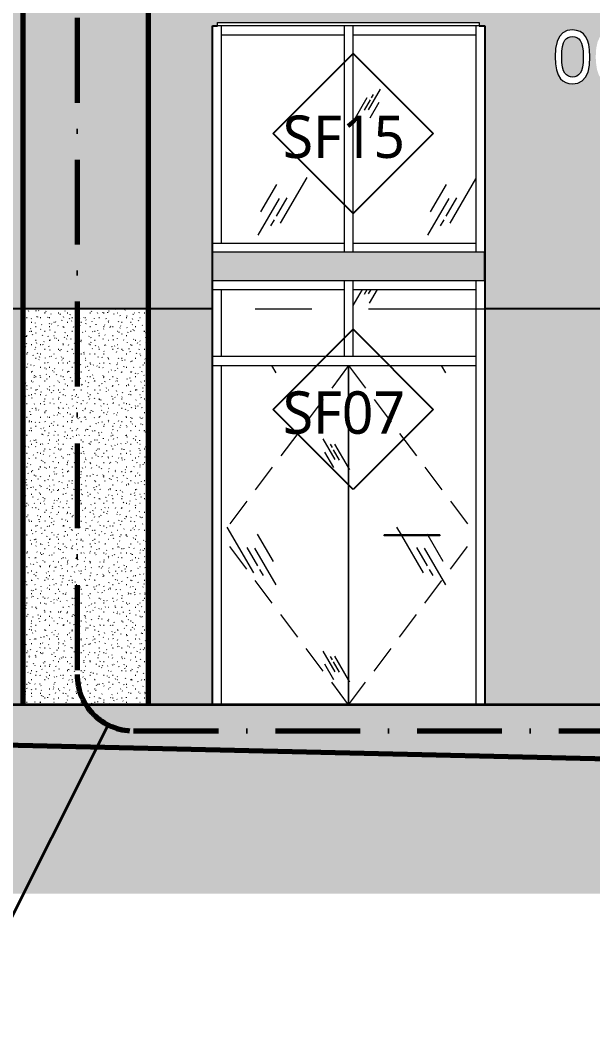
# Model space of a CAD drawing. Header units: inches. Extents: x 6 to 15224, y -733 to 6300.
# Drawn here: x 6586 to 6748, y 5017.4 to 5302.6 of the extents above; entities that cross this region are included whole.
import ezdxf

# ---------------------------------------------------------------- set-up
doc = ezdxf.new("R2010")
doc.units = ezdxf.units.IN
doc.header["$MEASUREMENT"] = 0
for name, pattern in [('Center 1_2_', [112, 64, -16, 16, -16]), ('Dash Dot 3_16_', [40, 24, -8, 0, -8]), ('Hidden 1_16_', [12, 8, -4])]:
    doc.linetypes.add(name, pattern=pattern)
for name, color, linetype, lineweight in [('A-ANNO-NOTE', 131, 'Continuous', 25), ('A-ANNO-SYMB', 150, 'Continuous', 13), ('A-DETL', 90, 'Continuous', 13), ('A-DETL-GENF', 92, 'Continuous', 13), ('A-DOOR', 31, 'Continuous', 18), ('A-DOOR-GLAZ', 31, 'Continuous', 13), ('A-FLOR-HRAL', 11, 'Continuous', 13), ('A-FLOR-LEVL', 51, 'Continuous', 13), ('A-GENM', 13, 'Continuous', 18), ('A-GLAZ-CURT', 52, 'Continuous', 13), ('A-GLAZ-CWMG', 51, 'Continuous', 13), ('A-ROOF', 132, 'Continuous', 18), ('A-WALL', 113, 'Continuous', 25), ('A-WALL-PATT', 111, 'Continuous', 25)]:
    doc.layers.add(name, color=color, linetype=linetype, lineweight=lineweight)
doc.styles.add('Open Sans_5', font='OpenSans-Regular.ttf', dxfattribs={"height": 12})
pattern_1 = [(0, (7465.8091, 0), (5.12, 1.28), [0.16896, -3.671, 0.16896, -3.671, -20.48]), (0, (7465.8091, 0), (5.12, 1.28), [-7.68, 0.16896, -7.511, 0.16896, -3.671, -8.96]), (0, (7465.8091, 0), (5.12, 1.28), [-19.2, 0.16896, -2.391, 0.16896, -6.231]), (120, (7467.7291, 0.64), (-3.66851252, 3.79405007), [0.16896, -3.671, 0.16896, -3.671, -20.48]), (120, (7467.7291, 0.64), (-3.66851252, 3.79405007), [-7.68, 0.16896, -7.511, 0.16896, -3.671, -8.96]), (120, (7467.7291, 0.64), (-3.66851252, 3.79405007), [-19.2, 0.16896, -2.391, 0.16896, -6.231]), (240, (7468.3691, 3.2), (-1.45148748, -5.07405007), [0.16896, -3.671, 0.16896, -3.671, -20.48]), (240, (7468.3691, 3.2), (-1.45148748, -5.07405007), [-7.68, 0.16896, -7.511, 0.16896, -3.671, -8.96]), (240, (7468.3691, 3.2), (-1.45148748, -5.07405007), [-19.2, 0.16896, -2.391, 0.16896, -6.231])]
pattern_2 = [(120.192, (753.314, 5148.806), (-144.0017, 239.99866), [9, -754.581]), (120.192, (754.048, 5142.193), (-144.0017, 239.99866), [12, -751.581]), (120.192, (748.863, 5147.623), (-144.0017, 239.99866), [6, -757.581]), (120.192, (750.451, 5144.844), (-144.0017, 239.99866), [2, -761.581]), (120.192, (747.757, 5145.598), (-144.0017, 239.99866), [15, -748.581]), (120.192, (722.339, 5115.404), (-144.0017, 239.99866), [5.062, -758.519]), (120.192, (722.78, 5117.668), (-144.0017, 239.99866), [6.75, -756.831]), (120.192, (723.989, 5117.525), (-144.0017, 239.99866), [3.375, -760.206]), (120.192, (721.958, 5121.029), (-144.0017, 239.99866), [1.125, -762.456]), (120.192, (727.172, 5114.297), (-144.0017, 239.99866), [8.438, -755.144])]

# ---------------------------------------------------------------- blocks, each defined once
blk = doc.blocks.new('CW-Double-Glass-ICC ADA-AM - Frameless-NR-20080740-NORTH ELEVATION')
at = {"layer": 'A-DOOR', "lineweight": 13}
h = blk.add_hatch(dxfattribs=at)
h.set_pattern_fill('FP_276', color=256, style=0, pattern_type=2)
h.set_pattern_definition(pattern_2)
h.paths.add_polyline_path([(786.04, 5109), (796.81, 5109), (796.81, 5205), (760.81, 5205), (760.81, 5109)])
h.paths.add_polyline_path([(770.91, 5156.88), (770.91, 5157.13), (786.59, 5157.13), (786.59, 5156.88), (772.07, 5156.88)])
at = {"layer": 'A-DOOR-GLAZ'}
h = blk.add_hatch(dxfattribs=at)
h.set_pattern_fill('FP_276', color=256, style=0, pattern_type=2)
h.set_pattern_definition(pattern_2)
h.paths.add_polyline_path([(724.81, 5109), (760.81, 5109), (760.81, 5205), (724.81, 5205), (724.81, 5125.62)])
at = {"layer": 'A-DOOR', "linetype": 'Hidden 1_16_', "lineweight": 13}
for p, q in [((760.82, 5205), (724.82, 5157)), ((760.81, 5205), (796.81, 5157)), ((760.82, 5109), (724.82, 5157)), ((760.81, 5109), (796.81, 5157))]:
    blk.add_line(p, q, dxfattribs=at)
at = {"layer": 'A-DOOR-GLAZ'}
for p, q in [((760.81, 5205), (760.81, 5109)), ((760.81, 5109), (760.81, 5205))]:
    blk.add_line(p, q, dxfattribs=at)
blk = doc.blocks.new('System Panel - Glazed-20080735-NORTH ELEVATION')
at = {"layer": 'A-GLAZ-CURT'}
h = blk.add_hatch(dxfattribs=at)
h.set_pattern_fill('FP_277', color=256, style=0, pattern_type=2)
h.set_pattern_definition([(59.808, (749.683, 5256.806), (144.0017, 239.99866), [9, -754.581]), (59.808, (748.949, 5250.193), (144.0017, 239.99866), [12, -751.581]), (59.808, (754.134, 5255.623), (144.0017, 239.99866), [6, -757.581]), (59.808, (752.545, 5252.844), (144.0017, 239.99866), [2, -761.581]), (59.808, (755.24, 5253.598), (144.0017, 239.99866), [15, -748.581]), (59.808, (780.658, 5223.404), (144.0017, 239.99866), [5.063, -758.519]), (59.808, (780.217, 5225.668), (144.0017, 239.99866), [6.75, -756.831]), (59.808, (779.007, 5225.525), (144.0017, 239.99866), [3.375, -760.206]), (59.808, (781.039, 5229.029), (144.0017, 239.99866), [1.125, -762.456]), (59.808, (775.825, 5222.297), (144.0017, 239.99866), [8.437, -755.144])])
h.paths.add_polyline_path([(759.56, 5207.5), (759.56, 5226.5), (724.81, 5226.5), (724.81, 5207.5), (748.79, 5207.5)])
blk = doc.blocks.new('Rectangular Mullion - 2 1_2_ x 5_-12240776-NORTH ELEVATION')
at = {"layer": 'A-GLAZ-CWMG'}
for p, q in [((762.06, 5298.5), (762.06, 5301)), ((796.81, 5301), (796.81, 5298.5)), ((762.06, 5298.5), (796.81, 5298.5))]:
    blk.add_line(p, q, dxfattribs=at)
blk = doc.blocks.new('Rectangular Mullion - 2 1_2_ x 5_-20080741-NORTH ELEVATION')
at = {"layer": 'A-GLAZ-CWMG'}
blk.add_line((796.81, 5206.25), (796.81, 5109), dxfattribs=at)
blk = doc.blocks.new('Rectangular Mullion - 2 1_2_ x 5_-17048134-NORTH ELEVATION')
at = {"layer": 'A-GLAZ-CWMG'}
for q in [(724.81, 5301), (722.31, 5239.5)]:
    blk.add_line((724.81, 5239.5), q, dxfattribs=at)
blk = doc.blocks.new('Rectangular Mullion - 2 1_2_ x 5_-12240778-NORTH ELEVATION')
at = {"layer": 'A-GLAZ-CWMG'}
for p, q in [((760.81, 5207.5), (722.31, 5207.5)), ((722.31, 5205), (760.81, 5205))]:
    blk.add_line(p, q, dxfattribs=at)
blk = doc.blocks.new('Rectangular Mullion - 2 1_2_ x 5_-12240780-NORTH ELEVATION')
at = {"layer": 'A-GLAZ-CWMG'}
for p, q in [((796.81, 5207.5), (760.81, 5207.5)), ((796.81, 5207.5), (796.81, 5205)), ((760.81, 5205), (796.81, 5205))]:
    blk.add_line(p, q, dxfattribs=at)
blk = doc.blocks.new('Railing - Filled-1606644-NORTH ELEVATION')
at = {"layer": 'A-FLOR-HRAL', "lineweight": 18}
for points in [[(770.91, 5156.87), (778.75, 5156.87), (778.75, 5157.12), (770.91, 5157.12)], [(778.75, 5156.87), (786.59, 5156.87), (786.59, 5157.12), (778.75, 5157.12)]]:
    blk.add_hatch(color=256, dxfattribs=at).paths.add_polyline_path(points)
for p, q in [((770.91, 5156.87), (770.91, 5157.12)), ((778.75, 5157.12), (770.91, 5157.12)), ((778.75, 5156.87), (770.91, 5156.87)), ((778.75, 5157.12), (778.75, 5156.87)), ((786.59, 5157.12), (778.75, 5157.12)), ((786.59, 5156.87), (778.75, 5156.87)), ((786.59, 5157.12), (786.59, 5156.87))]:
    blk.add_line(p, q, dxfattribs=at)
blk = doc.blocks.new('Railing - Railing-16852819-NORTH ELEVATION')
blk.add_blockref('Railing - Filled-1606644-NORTH ELEVATION', (0, 0))
blk = doc.blocks.new('Rectangular Mullion - 2 1_2_ x 5_-V140-NORTH ELEVATION')
at = {"layer": 'A-GLAZ-CWMG'}
for p, q in [((796.81, 5238.25), (796.81, 5237)), ((796.81, 5229), (796.81, 5227.75))]:
    blk.add_line(p, q, dxfattribs=at)
blk = doc.blocks.new('Rectangular Mullion - 2 1_2_ x 5_-20080736-NORTH ELEVATION')
at = {"layer": 'A-GLAZ-CWMG'}
for p, q in [((722.31, 5226.5), (724.81, 5226.5)), ((724.81, 5207.5), (724.81, 5226.5)), ((724.81, 5207.5), (722.31, 5207.5))]:
    blk.add_line(p, q, dxfattribs=at)
blk = doc.blocks.new('Rectangular Mullion - 2 1_2_ x 5_-12391192-NORTH ELEVATION')
at = {"layer": 'A-GLAZ-CWMG'}
for p, q in [((1684.91, 5238.25), (1684.91, 5237)), ((1687.41, 5237), (1687.41, 5238.25)), ((1684.91, 5229), (1684.91, 5227.75)), ((1687.41, 5227.75), (1687.41, 5229))]:
    blk.add_line(p, q, dxfattribs=at)
blk = doc.blocks.new('Rectangular Mullion - 2 1_2_ x 5_-17048055-NORTH ELEVATION')
at = {"layer": 'A-GLAZ-CWMG'}
for p in [(759.56, 5229), (722.31, 5226.5)]:
    blk.add_line(p, (759.56, 5226.5), dxfattribs=at)
blk = doc.blocks.new('Rectangular Mullion - 2 1_2_ x 5_-17048056-NORTH ELEVATION')
at = {"layer": 'A-GLAZ-CWMG'}
for p, q in [((762.06, 5226.5), (762.06, 5229)), ((796.81, 5229), (796.81, 5226.5)), ((762.06, 5226.5), (796.81, 5226.5))]:
    blk.add_line(p, q, dxfattribs=at)
blk = doc.blocks.new('System Panel - Glazed-17048137-NORTH ELEVATION')
at = {"layer": 'A-GLAZ-CURT'}
h = blk.add_hatch(dxfattribs=at)
h.set_pattern_fill('FP_299', color=256, style=0, pattern_type=2)
h.set_pattern_definition([(59.808, (749.683, 5308.806), (144.0017, 239.99866), [9, -754.581]), (59.808, (748.949, 5302.193), (144.0017, 239.99866), [12, -751.581]), (59.808, (754.134, 5307.623), (144.0017, 239.99866), [6, -757.581]), (59.808, (752.545, 5304.844), (144.0017, 239.99866), [2, -761.581]), (59.808, (755.24, 5305.598), (144.0017, 239.99866), [15, -748.581]), (59.808, (780.658, 5275.404), (144.0017, 239.99866), [5.062, -758.519]), (59.808, (780.217, 5277.668), (144.0017, 239.99866), [6.75, -756.831]), (59.808, (779.007, 5277.525), (144.0017, 239.99866), [3.375, -760.206]), (59.808, (781.039, 5281.029), (144.0017, 239.99866), [1.125, -762.456]), (59.808, (775.825, 5274.297), (144.0017, 239.99866), [8.438, -755.144])])
h.paths.add_polyline_path([(748.79, 5239.5), (759.56, 5239.5), (759.56, 5298.5), (724.81, 5298.5), (724.81, 5239.5), (730.17, 5239.5)])
blk = doc.blocks.new('Rectangular Mullion - 2 1_2_ x 5_-V136-NORTH ELEVATION')
at = {"layer": 'A-GLAZ-CWMG'}
blk.add_line((1346.56, 5301), (1346.56, 5238.25), dxfattribs=at)
blk = doc.blocks.new('Rectangular Mullion - 2 1_2_ x 5_-V141-NORTH ELEVATION')
at = {"layer": 'A-GLAZ-CWMG'}
for p, q in [((759.56, 5301), (759.56, 5238.25)), ((762.06, 5238.25), (762.06, 5301))]:
    blk.add_line(p, q, dxfattribs=at)
blk = doc.blocks.new('Rectangular Mullion - 2 1_2_ x 5_-V142-NORTH ELEVATION')
at = {"layer": 'A-GLAZ-CWMG'}
for q in [(722.31, 5239.5), (759.56, 5237)]:
    blk.add_line((759.56, 5239.5), q, dxfattribs=at)
blk = doc.blocks.new('Rectangular Mullion - 2 1_2_ x 5_-V143-NORTH ELEVATION')
at = {"layer": 'A-GLAZ-CWMG'}
for p, q in [((762.06, 5237), (762.06, 5239.5)), ((796.81, 5239.5), (762.06, 5239.5)), ((796.81, 5239.5), (796.81, 5237))]:
    blk.add_line(p, q, dxfattribs=at)
blk = doc.blocks.new('Rectangular Mullion - 2 1_2_ x 5_-12386204-NORTH ELEVATION')
at = {"layer": 'A-GLAZ-CWMG'}
blk.add_line((950.56, 5227.75), (950.56, 5206.25), dxfattribs=at)
blk = doc.blocks.new('Rectangular Mullion - 2 1_2_ x 5_-20080742-NORTH ELEVATION')
at = {"layer": 'A-GLAZ-CWMG'}
for p in [(722.31, 5205), (724.81, 5109)]:
    blk.add_line(p, (724.81, 5205), dxfattribs=at)
blk = doc.blocks.new('Rectangular Mullion - 2 1_2_ x 5_-20080734-NORTH ELEVATION')
at = {"layer": 'A-GLAZ-CWMG'}
for p, q in [((759.56, 5227.75), (759.56, 5207.5)), ((762.06, 5207.5), (762.06, 5227.75)), ((762.06, 5207.5), (759.56, 5207.5))]:
    blk.add_line(p, q, dxfattribs=at)
blk = doc.blocks.new('SYM Window Tag-Dumb-AM - Window Tag - Dumb-23030-NORTH ELEVATION')
at = {"layer": 'A-ANNO-NOTE'}
for p, q in [((1705.98, 5159.66), (1728.61, 5182.29)), ((1728.61, 5182.29), (1751.23, 5159.66)), ((1728.61, 5137.03), (1705.98, 5159.66)), ((1751.23, 5159.66), (1728.61, 5137.03))]:
    blk.add_line(p, q, dxfattribs=at)

msp = doc.modelspace()

# ---------------------------------------------------------------- hatches: boundary and pattern name
at = {"layer": 'A-DETL-GENF'}
for color, points in [(7, [(6690.16074423, 5229), (6717.3363696, 5229), (6717.3363696, 5237), (6640.40931714, 5237), (6640.40931714, 5229), (6685.50453589, 5229)]), (29, [(6257.13336923, 5055.64040001), (8156.86636923, 5055.64040001), (8156.86636923, 5064), (8113.6488696, 5064), (8113.6488696, 5070), (7783.6488696, 5070), (6087.3363696, 5109), (5772.88770256, 5109), (5772.88770256, 5055.64040001), (6219.88370256, 5055.64040001)])]:
    msp.add_hatch(color=color, dxfattribs=at).paths.add_polyline_path(points)
h = msp.add_hatch(dxfattribs=at)
h.set_pattern_fill('FP_308', color=8, style=0, pattern_type=2)
h.set_pattern_definition([(50, (7465.809, 0), (18.362056, -1.60683), [1.92, -21.12]), (355, (7465.81, 0), (-3.55226, 19.255874), [1.536, -16.896]), (100.451, (7467.339, -0.134), (14.81021, 17.649286), [1.632, -17.949]), (46.184, (7465.81, 5.12), (27.32125, -4.23761), [2.88, -31.68]), (96.636, (7468.086, 4.767), (23.92754, 24.93717), [2.448, -26.924]), (351.184, (7465.81, 5.12), (23.92765, 24.93743), [2.304, -25.344]), (21, (7468.369, 3.84), (15.28081, -10.307465), [1.92, -21.12]), (326, (7468.37, 3.84), (6.22856, 18.563735), [1.536, -16.896]), (71.451, (7469.643, 2.981), (21.509846, 8.25628), [1.632, -17.949]), (37.5, (7465.809, 0), (0.311095, 8.5225365), [0.16896, -16.522, 0.16896, -16.983, -16.96]), (37.5, (7465.809, 0), (0.311095, 8.5225365), [-33.843, 0.16896, -16.791]), (7.5, (7465.809, 0), (6.734636, 10.097431), [0.16896, -9.61, 0.16896, -16.138, -6.464]), (7.5, (7465.809, 0), (6.734636, 10.097431), [-26.086, 0.16896, -6.295]), (327.5, (7460.1, 0), (13.666107, -0.577186), [0.16896, -6.231, 0.16896, -19.799, -26.496]), (327.5, (7460.1, 0), (13.666107, -0.577186), [-26.368, 0.16896, -26.327]), (317.5, (7457.54, 0), (14.929853, 2.562859), [0.16896, -8.151, 0.16896, -13.092, -18.816]), (317.5, (7457.54, 0), (14.929853, 2.562859), [-21.581, 0.16896, -18.647])])
h.paths.add_polyline_path([(7891.4613696, 5070), (7915.4613696, 5070), (7915.4613696, 5077), (7903.4613696, 5077), (7903.4613696, 5085), (7891.4613696, 5085), (7891.4613696, 5093), (7879.4613696, 5093), (7879.4613696, 5101), (7867.4613696, 5101), (7867.4613696, 5109), (6089.50986923, 5108.95002897), (7785.1488696, 5070), (7879.4613696, 5070)])
at = {"layer": 'A-WALL-PATT', "lineweight": 13}
h = msp.add_hatch(dxfattribs=at)
h.set_pattern_fill('FP_145', color=256, style=0, pattern_type=2)
h.set_pattern_definition([(180, (7739.086, 5221), (-2e-15, -18), [36, 0]), (180, (7739.086, 5239), (-2e-15, -18), [36, 0]), (180, (7739.086, 5236), (-2e-15, -18), [36, 0]), (180, (7739.086, 5233), (-2e-15, -18), [36, 0]), (180, (7739.086, 5230), (-2e-15, -18), [36, 0]), (180, (7739.086, 5227), (-2e-15, -18), [36, 0]), (180, (7739.086, 5224), (-2e-15, -18), [36, 0]), (90, (7703.086, 5221), (-36, 2e-15), [18, 0]), (90, (7715.086, 5221), (-36, 2e-15), [18, 0]), (90, (7727.086, 5221), (-36, 2e-15), [18, 0]), (90, (7739.086, 5221), (-36, 2e-15), [18, 0]), (180, (7739.086, 5238), (-2e-15, -18), [36, 0]), (180, (7739.086, 5235), (-2e-15, -18), [36, 0]), (180, (7739.086, 5232), (-2e-15, -18), [36, 0]), (180, (7739.086, 5229), (-2e-15, -18), [36, 0]), (180, (7739.086, 5226), (-2e-15, -18), [36, 0]), (180, (7739.086, 5223), (-2e-15, -18), [36, 0])])
h.paths.add_polyline_path([(6622.1488696, 5221), (6640.3988696, 5221), (6640.3988696, 5301), (6641.8363696, 5301), (6641.8363696, 5302), (6715.8363696, 5302), (6715.8363696, 5301), (6717.3988696, 5301), (6717.3988696, 5221), (6823.1488696, 5221), (6823.1488696, 5229), (6754.2113696, 5229), (6754.2113696, 5237), (6823.1488696, 5237), (6823.1488696, 5301), (6871.1488696, 5301), (6871.1488696, 5237), (6892.1488696, 5237), (6892.1488696, 5301), (6940.1488696, 5301), (6940.1488696, 5237), (6961.1488696, 5237), (6961.1488696, 5301), (7009.1488696, 5301), (7009.1488696, 5237), (7030.1488696, 5237), (7030.1488696, 5301), (7078.1488696, 5301), (7078.1488696, 5237), (7099.1488696, 5237), (7099.1488696, 5301), (7147.1488696, 5301), (7147.1488696, 5237), (7219.1488696, 5237), (7219.1488696, 5301), (7267.1488696, 5301), (7267.1488696, 5237), (7288.1488696, 5237), (7288.1488696, 5301), (7336.1488696, 5301), (7336.1488696, 5237), (7357.1488696, 5237), (7357.1488696, 5301), (7405.1488696, 5301), (7405.1488696, 5237), (7466.1488696, 5237), (7466.1488696, 5346), (7466.0863696, 5346), (7466.0863696, 5351.75), (7480.3988696, 5352.20472597), (7697.5238696, 5352.20472597), (7697.5238696, 5373), (6622.1488696, 5373), (6622.1488696, 5221.83023334)])
h.paths.add_polyline_path([(7281.49920256, 5221), (7288.1488696, 5221), (7288.1488696, 5229), (7267.1488696, 5229), (7267.1488696, 5221)])
h.paths.add_polyline_path([(7336.1488696, 5221), (7357.1488696, 5221), (7357.1488696, 5229), (7336.1488696, 5229)])
h.paths.add_polyline_path([(7030.1488696, 5221), (7030.1488696, 5229), (7009.1488696, 5229), (7009.1488696, 5221), (7020.75153589, 5221)])
h.paths.add_polyline_path([(6871.1488696, 5221), (6892.1488696, 5221), (6892.1488696, 5229), (6871.1488696, 5229)])
h.paths.add_polyline_path([(7095.25086923, 5221), (7099.1488696, 5221), (7099.1488696, 5229), (7078.1488696, 5229), (7078.1488696, 5221)])
h.paths.add_polyline_path([(7169.75020256, 5221), (7219.1488696, 5221), (7219.1488696, 5229), (7147.1488696, 5229), (7147.1488696, 5221), (7167.42209839, 5221)])
h.paths.add_polyline_path([(7405.1488696, 5221), (7466.1488696, 5221), (7466.1488696, 5229), (7405.1488696, 5229)])
h.paths.add_polyline_path([(6940.1488696, 5221), (6961.1488696, 5221), (6961.1488696, 5229), (6940.1488696, 5229)])
h.paths.add_polyline_path([(6776.67866621, 5284.64722296), (6775.49304943, 5284.7813733), (6774.51235406, 5285.12675217), (6773.85367807, 5285.52383453), (6773.25355106, 5286.07435427), (6772.60036404, 5287.20302302), (6772.13380188, 5288.60934201), (6771.83785557, 5290.62985348), (6771.76076215, 5292.25858996), (6771.89823373, 5294.65406646), (6772.31127846, 5296.56742873), (6772.99556963, 5298.02429194), (6773.94699051, 5299.05393059), (6775.1724023, 5299.66595037), (6776.67866621, 5299.86995696), (6777.89538714, 5299.72739927), (6778.86693422, 5299.3869279), (6779.73144646, 5298.79732141), (6780.37822969, 5297.99456004), (6780.90775499, 5296.85834396), (6781.25646434, 5295.77701754), (6781.52874646, 5293.84421518), (6781.59678027, 5292.25493065), (6781.46047094, 5289.86951725), (6781.05154292, 5287.96072912), (6780.37136848, 5286.50249366), (6779.42131985, 5285.46873829), (6778.19316357, 5284.85260179), (6777.29708978, 5284.7310865)])
h.paths.add_polyline_path([(6742.25186778, 5284.64722296), (6741.06625099, 5284.7813733), (6740.08555563, 5285.12675217), (6739.42687964, 5285.52383453), (6738.82675263, 5286.07435427), (6738.1735656, 5287.20302302), (6737.70700344, 5288.60934201), (6737.41105714, 5290.62985348), (6737.33396371, 5292.25858996), (6737.47143529, 5294.65406646), (6737.88448003, 5296.56742873), (6738.5687712, 5298.02429194), (6739.52019207, 5299.05393059), (6740.74560386, 5299.66595037), (6742.25186778, 5299.86995696), (6743.4685887, 5299.72739927), (6744.44013579, 5299.3869279), (6745.30464803, 5298.79732141), (6745.95143126, 5297.99456004), (6746.48095656, 5296.85834396), (6746.82966591, 5295.77701754), (6747.10194802, 5293.84421518), (6747.1442658, 5291.80490001), (6747.0336725, 5289.86951725), (6746.62474449, 5287.96072912), (6745.94457005, 5286.50249366), (6744.99452141, 5285.46873829), (6743.76636514, 5284.85260179), (6742.87029134, 5284.7310865)])
h.paths.add_polyline_path([(6765.20306673, 5284.64722296), (6764.01744995, 5284.7813733), (6763.03675459, 5285.12675217), (6762.3780786, 5285.52383453), (6761.77795158, 5286.07435427), (6761.12476456, 5287.20302302), (6760.6582024, 5288.60934201), (6760.3622561, 5290.62985348), (6760.28516267, 5292.25858996), (6760.42263425, 5294.65406646), (6760.83567898, 5296.56742873), (6761.51997015, 5298.02429194), (6762.47139103, 5299.05393059), (6763.69680282, 5299.66595037), (6765.20306673, 5299.86995696), (6766.41978766, 5299.72739927), (6767.39133474, 5299.3869279), (6768.25584698, 5298.79732141), (6768.90263021, 5297.99456004), (6769.43215551, 5296.85834396), (6769.78086487, 5295.77701754), (6770.05314698, 5293.84421518), (6770.09546476, 5291.80490001), (6769.98487146, 5289.86951725), (6769.57594345, 5287.96072912), (6768.895769, 5286.50249366), (6767.94572037, 5285.46873829), (6766.7175641, 5284.85260179), (6765.8214903, 5284.7310865)])
h.paths.add_polyline_path([(6753.72746725, 5284.64722296), (6752.54185047, 5284.7813733), (6751.56115511, 5285.12675217), (6750.90247912, 5285.52383453), (6750.3023521, 5286.07435427), (6749.64916508, 5287.20302302), (6749.18260292, 5288.60934201), (6748.88665662, 5290.62985348), (6748.80956319, 5292.25858996), (6748.94703477, 5294.65406646), (6749.36007951, 5296.56742873), (6750.04437067, 5298.02429194), (6750.99579155, 5299.05393059), (6752.22120334, 5299.66595037), (6753.72746725, 5299.86995696), (6754.94418818, 5299.72739927), (6755.91573527, 5299.3869279), (6756.7802475, 5298.79732141), (6757.42703073, 5297.99456004), (6757.95655604, 5296.85834396), (6758.30526539, 5295.77701754), (6758.5775475, 5293.84421518), (6758.61986528, 5291.80490001), (6758.50927198, 5289.86951725), (6758.10034397, 5287.96072912), (6757.42016953, 5286.50249366), (6756.47012089, 5285.46873829), (6755.24196462, 5284.85260179), (6754.34589082, 5284.7310865)])
h.paths.add_polyline_path([(6776.67866621, 5286.52079022), (6777.29708978, 5286.58883053), (6777.86428299, 5286.79295148), (6778.38024585, 5287.13315305), (6778.84497836, 5287.60943526), (6779.22920602, 5288.30824932), (6779.50365435, 5289.31604645), (6779.670153, 5290.68701878), (6779.72321301, 5292.25858996), (6779.62121561, 5294.24239397), (6779.51097297, 5295.13938259), (6779.24567292, 5296.14409218), (6778.75754738, 5296.98550502), (6778.41729638, 5297.35623897), (6777.83317885, 5297.73449725), (6777.23097803, 5297.933724), (6776.65671034, 5297.9963897), (6776.01639045, 5297.92526184), (6775.48390115, 5297.74572689), (6774.98394778, 5297.43239838), (6774.54162855, 5296.99373847), (6774.1445933, 5296.21613487), (6773.8609967, 5295.16774225), (6773.68900908, 5293.79727124), (6773.64940911, 5291.80490001), (6773.73104402, 5290.29331121), (6773.85367807, 5289.31147232), (6774.1281264, 5288.30344647), (6774.51235406, 5287.60577595), (6774.97708657, 5287.13109469), (6775.64674049, 5286.73691238), (6776.06024264, 5286.58860183)])
h.paths.add_polyline_path([(6765.20306673, 5286.52079022), (6765.8214903, 5286.58883053), (6766.38868351, 5286.79295148), (6766.90464637, 5287.13315305), (6767.36937888, 5287.60943526), (6767.75360654, 5288.30824932), (6768.02805487, 5289.31604645), (6768.19272387, 5290.63282667), (6768.24761353, 5292.25858996), (6768.14561613, 5294.24239397), (6768.03537349, 5295.13938259), (6767.77007344, 5296.14409218), (6767.39133474, 5296.86631825), (6766.9416969, 5297.35623897), (6766.35757937, 5297.73449725), (6765.75537855, 5297.933724), (6765.18111087, 5297.9963897), (6764.54079097, 5297.92526184), (6764.00830167, 5297.74572689), (6763.5083483, 5297.43239838), (6763.06602907, 5296.99373847), (6762.66899382, 5296.21613487), (6762.38539722, 5295.16774225), (6762.2134096, 5293.79727124), (6762.17380963, 5291.80490001), (6762.25544454, 5290.29331121), (6762.3780786, 5289.31147232), (6762.65252692, 5288.30344647), (6763.03675459, 5287.60577595), (6763.50148709, 5287.13109469), (6764.17114101, 5286.73691238), (6764.58464316, 5286.58860183)])
h.paths.add_polyline_path([(6742.25186778, 5286.52079022), (6742.87029134, 5286.58883053), (6743.43748456, 5286.79295148), (6743.95344742, 5287.13315305), (6744.41817992, 5287.60943526), (6744.80240758, 5288.30824932), (6745.07685591, 5289.31604645), (6745.24152491, 5290.63282667), (6745.29641458, 5292.25858996), (6745.19441718, 5294.24239397), (6745.08417453, 5295.13938259), (6744.81887448, 5296.14409218), (6744.44013579, 5296.86631825), (6743.99049794, 5297.35623897), (6743.40638041, 5297.73449725), (6742.8041796, 5297.933724), (6742.22991191, 5297.9963897), (6741.37903589, 5297.8542704), (6741.05710272, 5297.74572689), (6740.55714934, 5297.43239838), (6740.11483012, 5296.99373847), (6739.71779487, 5296.21613487), (6739.43419826, 5295.16774225), (6739.26221064, 5293.79727124), (6739.2074443, 5292.25493065), (6739.30424558, 5290.29331121), (6739.42687964, 5289.31147232), (6739.70132797, 5288.30344647), (6740.08555563, 5287.60577595), (6740.55028813, 5287.13109469), (6741.06625099, 5286.79203665), (6741.63344421, 5286.58860183)])
h.paths.add_polyline_path([(6753.72746725, 5286.52079022), (6754.34589082, 5286.58883053), (6754.91308404, 5286.79295148), (6755.4290469, 5287.13315305), (6755.8937794, 5287.60943526), (6756.27800706, 5288.30824932), (6756.55245539, 5289.31604645), (6756.71712439, 5290.63282667), (6756.77201405, 5292.25858996), (6756.67001665, 5294.24239397), (6756.55977401, 5295.13938259), (6756.29447396, 5296.14409218), (6755.91573527, 5296.86631825), (6755.46609742, 5297.35623897), (6754.88197989, 5297.73449725), (6754.27977907, 5297.933724), (6753.70551139, 5297.9963897), (6753.06519149, 5297.92526184), (6752.53270219, 5297.74572689), (6752.03274882, 5297.43239838), (6751.5904296, 5296.99373847), (6751.19339435, 5296.21613487), (6750.90979774, 5295.16774225), (6750.73781012, 5293.79727124), (6750.69821015, 5291.80490001), (6750.77984506, 5290.29331121), (6750.90247912, 5289.31147232), (6751.17692745, 5288.30344647), (6751.56115511, 5287.60577595), (6752.02588761, 5287.13109469), (6752.69554154, 5286.73691238), (6753.10904369, 5286.58860183)])
at = {"layer": 'A-WALL-PATT'}
for points in [[(6550.4613696, 5221), (6586.8363696, 5221), (6586.8363696, 5348.25), (6550.4613696, 5348.25), (6550.4613696, 5221.75)], [(6586.8363696, 5109), (6586.8363696, 5221), (6550.4613696, 5221), (6550.4613696, 5109)]]:
    msp.add_hatch(color=256, dxfattribs=at).paths.add_polyline_path(points)
at = {"layer": 'A-WALL-PATT', "lineweight": 13}
h = msp.add_hatch(dxfattribs=at)
h.set_pattern_fill('FP_144', color=256, style=0, pattern_type=2)
h.set_pattern_definition(pattern_1)
h.paths.add_polyline_path([(6592.38036923, 5221), (6597.2738696, 5221), (6597.2738696, 5349), (6586.8363696, 5349), (6586.8363696, 5221)])
h = msp.add_hatch(dxfattribs=at)
h.set_pattern_fill('FP_144', color=256, style=0, pattern_type=2)
h.set_pattern_definition(pattern_1)
h.paths.add_polyline_path([(6611.00520256, 5221), (6622.1488696, 5221), (6622.1488696, 5348.25), (6597.2738696, 5348.25), (6597.2738696, 5221)])
h = msp.add_hatch(dxfattribs=at)
h.set_pattern_fill('FP_144', color=256, style=0, pattern_type=2)
h.set_pattern_definition(pattern_1)
h.paths.add_polyline_path([(6597.2738696, 5109), (6597.2738696, 5221), (6586.8363696, 5221), (6586.8363696, 5109), (6592.38036923, 5109)])
h = msp.add_hatch(dxfattribs=at)
h.set_pattern_fill('FP_144', color=256, style=0, pattern_type=2)
h.set_pattern_definition(pattern_1)
h.paths.add_polyline_path([(6599.3988696, 5109), (6622.1488696, 5109), (6622.1488696, 5221), (6597.2738696, 5221), (6597.2738696, 5109)])
h = msp.add_hatch(dxfattribs=at)
h.set_pattern_fill('FP_143', color=256, style=0, pattern_type=2)
h.set_pattern_definition([(180, (7507.711, 5109), (-2e-15, -18), [36, 0]), (180, (7507.711, 5127), (-2e-15, -18), [36, 0]), (180, (7507.711, 5124), (-2e-15, -18), [36, 0]), (180, (7507.711, 5121), (-2e-15, -18), [36, 0]), (180, (7507.711, 5118), (-2e-15, -18), [36, 0]), (180, (7507.711, 5115), (-2e-15, -18), [36, 0]), (180, (7507.711, 5112), (-2e-15, -18), [36, 0]), (90, (7471.71, 5109), (-36, 2e-15), [18, 0]), (90, (7483.71, 5109), (-36, 2e-15), [18, 0]), (90, (7495.71, 5109), (-36, 2e-15), [18, 0]), (90, (7507.71, 5109), (-36, 2e-15), [18, 0]), (180, (7507.711, 5126), (-2e-15, -18), [36, 0]), (180, (7507.711, 5123), (-2e-15, -18), [36, 0]), (180, (7507.711, 5120), (-2e-15, -18), [36, 0]), (180, (7507.711, 5117), (-2e-15, -18), [36, 0]), (180, (7507.711, 5114), (-2e-15, -18), [36, 0]), (180, (7507.711, 5111), (-2e-15, -18), [36, 0])])
h.paths.add_polyline_path([(6622.1488696, 5109), (6640.3988696, 5109), (6640.3988696, 5221), (6622.1488696, 5221), (6622.1488696, 5125.61506668)])
h.paths.add_polyline_path([(7030.1488696, 5109), (7030.1488696, 5221), (7009.1488696, 5221), (7009.1488696, 5109)])
h.paths.add_polyline_path([(7282.1488696, 5109), (7288.1488696, 5109), (7288.1488696, 5221), (7267.1488696, 5221), (7267.1488696, 5109)])
h.paths.add_polyline_path([(7456.3988696, 5109), (7466.1488696, 5109), (7466.1488696, 5221), (7405.1488696, 5221), (7405.1488696, 5109), (7449.12270256, 5109)])
h.paths.add_polyline_path([(7078.1488696, 5109), (7099.1488696, 5109), (7099.1488696, 5221), (7078.1488696, 5221), (7078.1488696, 5125.61506668)])
h.paths.add_polyline_path([(7337.37370256, 5109), (7357.1488696, 5109), (7357.1488696, 5221), (7336.1488696, 5221), (7336.1488696, 5109)])
h.paths.add_polyline_path([(6961.1488696, 5109), (6961.1488696, 5221), (6940.1488696, 5221), (6940.1488696, 5109), (6955.56461923, 5109)])
h.paths.add_polyline_path([(6892.1488696, 5109), (6892.1488696, 5221), (6871.1488696, 5221), (6871.1488696, 5109), (6890.37770256, 5109)])
h.paths.add_polyline_path([(7147.1488696, 5109), (7219.1488696, 5109), (7219.1488696, 5221), (7147.1488696, 5221), (7147.1488696, 5125.61506668)])
h.paths.add_polyline_path([(6741.37903589, 5109), (6823.1488696, 5109), (6823.1488696, 5221), (6717.3988696, 5221), (6717.3988696, 5109), (6722.75420256, 5109)])

# ---------------------------------------------------------------- linework, layer by layer
at = {"layer": 'A-ANNO-SYMB', "linetype": 'Dash Dot 3_16_', "lineweight": 70}
for p, q in [((6602.0762224, 5303.26573316), (6602.0762224, 5117.65442438)), ((6618.0762224, 5101.65442438), (6787.40148737, 5101.65442438))]:
    msp.add_line(p, q, dxfattribs=at)
at = {"layer": 'A-ANNO-SYMB', "lineweight": 35}
msp.add_line((6610.89126304, 5103.3583984), (6567.70175039, 5017.42354983), dxfattribs=at)
at = {"layer": 'A-ANNO-SYMB', "linetype": 'Dash Dot 3_16_', "lineweight": 70}
msp.add_arc((6618.0762224, 5117.65442438), 16, 180, 270, dxfattribs=at)
at = {"layer": 'A-DETL', "lineweight": 70}
for p, q in [((6586.8363696, 5109), (6586.8363696, 6037)), ((6622.1488696, 5373), (6622.1488696, 5109)), ((7783.6488696, 5070), (6087.3363696, 5109))]:
    msp.add_line(p, q, dxfattribs=at)
at = {"layer": 'A-DETL'}
for p, q in [((6717.3363696, 5237), (6640.40931714, 5237)), ((6640.40931714, 5237), (6640.40931714, 5229)), ((6717.3363696, 5229), (6717.3363696, 5237)), ((6640.40931714, 5229), (6717.3363696, 5229))]:
    msp.add_line(p, q, dxfattribs=at)
at = {"layer": 'A-DETL', "lineweight": 35}
msp.add_line((7867.4613696, 5109), (6087.3363696, 5109), dxfattribs=at)
at = {"layer": 'A-FLOR-LEVL', "linetype": 'Center 1_2_'}
for p, q in [((5788.49234292, 5221), (8064.94482678, 5221)), ((5788.49234292, 5109), (8064.94482678, 5109))]:
    msp.add_line(p, q, dxfattribs=at)
at = {"layer": 'A-GENM'}
for p, q in [((6740.74560386, 5299.66595037), (6739.52019207, 5299.05393059)), ((6742.25186778, 5299.86995696), (6740.74560386, 5299.66595037)), ((6743.40638041, 5299.74919969), (6742.25186778, 5299.86995696)), ((6744.44013579, 5299.3869279), (6743.40638041, 5299.74919969)), ((6745.30464803, 5298.79732141), (6744.44013579, 5299.3869279)), ((6737.88448003, 5296.56742873), (6737.47143529, 5294.65406646)), ((6738.5687712, 5298.02429194), (6737.88448003, 5296.56742873)), ((6739.52019207, 5299.05393059), (6738.5687712, 5298.02429194)), ((6739.71779487, 5296.21613487), (6740.11483012, 5296.99373847)), ((6740.11483012, 5296.99373847), (6740.55714934, 5297.43239838)), ((6740.55714934, 5297.43239838), (6741.05710272, 5297.74572689)), ((6741.05710272, 5297.74572689), (6741.61469024, 5297.933724)), ((6741.61469024, 5297.933724), (6742.22991191, 5297.9963897)), ((6742.22991191, 5297.9963897), (6742.88172669, 5297.92526184)), ((6742.88172669, 5297.92526184), (6743.4685887, 5297.71187826)), ((6743.4685887, 5297.71187826), (6743.99049794, 5297.35623897)), ((6743.99049794, 5297.35623897), (6744.44745441, 5296.85834396)), ((6744.44745441, 5296.85834396), (6744.81887448, 5296.14409218)), ((6745.95143126, 5297.99456004), (6745.30464803, 5298.79732141)), ((6746.43994928, 5296.98550502), (6745.95143126, 5297.99456004)), ((6746.82966591, 5295.77701754), (6746.43994928, 5296.98550502)), ((6737.47143529, 5294.65406646), (6737.33375371, 5292.25493065)), ((6739.20732098, 5292.25858996), (6739.2640403, 5293.84856061)), ((6739.2640403, 5293.84856061), (6739.43419826, 5295.16774225)), ((6739.43419826, 5295.16774225), (6739.71779487, 5296.21613487)), ((6744.81887448, 5296.14409218), (6745.08417453, 5295.13938259)), ((6745.08417453, 5295.13938259), (6745.24335457, 5293.84421518)), ((6745.24335457, 5293.84421518), (6745.29641458, 5292.25858996)), ((6747.08490286, 5294.24239397), (6746.82966591, 5295.77701754)), ((6747.16998184, 5292.25493065), (6747.08490286, 5294.24239397)), ((6737.33375371, 5292.25493065), (6737.42706615, 5290.29331121)), ((6739.26221064, 5290.62985348), (6739.20732098, 5292.25858996)), ((6745.24152491, 5290.63282667), (6745.07685591, 5289.31604645)), ((6745.29641458, 5292.25858996), (6745.24152491, 5290.63282667)), ((6747.0336725, 5289.86951725), (6747.16998184, 5292.25493065)), ((6737.42706615, 5290.29331121), (6737.70700344, 5288.60934201)), ((6737.70700344, 5288.60934201), (6738.1735656, 5287.20302302)), ((6739.42687964, 5289.31147232), (6739.26221064, 5290.62985348)), ((6739.70132797, 5288.30344647), (6739.42687964, 5289.31147232)), ((6740.08555563, 5287.60577595), (6739.70132797, 5288.30344647)), ((6744.80240758, 5288.30824932), (6744.41817992, 5287.60943526)), ((6745.07685591, 5289.31604645), (6744.80240758, 5288.30824932)), ((6745.94457005, 5286.50249366), (6746.62474449, 5287.96072912)), ((6746.62474449, 5287.96072912), (6747.0336725, 5289.86951725)), ((6738.1735656, 5287.20302302), (6738.82675263, 5286.07435427)), ((6738.82675263, 5286.07435427), (6739.50738448, 5285.44998432)), ((6739.50738448, 5285.44998432), (6740.30511429, 5285.00400579)), ((6740.55028813, 5287.13109469), (6740.08555563, 5287.60577595)), ((6740.30511429, 5285.00400579), (6741.21994206, 5284.73641866)), ((6741.06625099, 5286.79203665), (6740.55028813, 5287.13109469)), ((6741.63344421, 5286.58860183), (6741.06625099, 5286.79203665)), ((6742.25186778, 5286.52079022), (6741.63344421, 5286.58860183)), ((6742.87029134, 5286.58883053), (6742.25186778, 5286.52079022)), ((6743.43748456, 5286.79295148), (6742.87029134, 5286.58883053)), ((6743.95344742, 5287.13315305), (6743.43748456, 5286.79295148)), ((6743.76636514, 5284.85260179), (6744.99452141, 5285.46873829)), ((6744.41817992, 5287.60943526), (6743.95344742, 5287.13315305)), ((6744.99452141, 5285.46873829), (6745.94457005, 5286.50249366)), ((6741.21994206, 5284.73641866), (6742.25186778, 5284.64722296)), ((6742.25186778, 5284.64722296), (6743.76636514, 5284.85260179))]:
    msp.add_line(p, q, dxfattribs=at)
at = {"layer": 'A-ROOF'}
for p, q in [((6641.8363696, 5302), (6715.8363696, 5302)), ((6641.8363696, 5301), (6641.8363696, 5302)), ((6715.8363696, 5301), (6641.8363696, 5301)), ((6715.8363696, 5302), (6715.8363696, 5301))]:
    msp.add_line(p, q, dxfattribs=at)
at = {"layer": 'A-WALL'}
for p, q in [((6586.8363696, 5109), (6586.8363696, 5731.625)), ((6622.1488696, 5373), (6622.1488696, 5109)), ((6640.3988696, 5109), (6640.3988696, 5301)), ((6640.3988696, 5301), (6641.8363696, 5301)), ((6715.8363696, 5301), (6717.3988696, 5301)), ((6717.3988696, 5301), (6717.3988696, 5109)), ((6640.3988696, 5221), (6087.3363696, 5221)), ((6823.1488696, 5221), (6717.3988696, 5221))]:
    msp.add_line(p, q, dxfattribs=at)

# ---------------------------------------------------------------- block references
at = {"layer": 'A-ANNO-NOTE'}
for p in [(4951.58723012, 110.92495568), (4951.58723012, 32.92495568)]:
    msp.add_blockref('SYM Window Tag-Dumb-AM - Window Tag - Dumb-23030-NORTH ELEVATION', p, dxfattribs=at)
at = {"layer": 'A-DOOR', "linetype": 'Hidden 1_16_', "lineweight": 13}
msp.add_blockref('CW-Double-Glass-ICC ADA-AM - Frameless-NR-20080740-NORTH ELEVATION', (5918.08809281, 0), dxfattribs=at)
at = {"layer": 'A-FLOR-HRAL', "lineweight": 18}
msp.add_blockref('Railing - Railing-16852819-NORTH ELEVATION', (5918.08809281, 0), dxfattribs=at)
at = {"layer": 'A-GLAZ-CURT'}
for name, p in [('System Panel - Glazed-17048137-NORTH ELEVATION', (5918.08809281, 0)), ('System Panel - Glazed-17048137-NORTH ELEVATION', (5955.33809281, 0)), ('System Panel - Glazed-20080735-NORTH ELEVATION', (5918.08809281, 0)), ('System Panel - Glazed-20080735-NORTH ELEVATION', (5955.33809281, 0))]:
    msp.add_blockref(name, p, dxfattribs=at)
at = {"layer": 'A-GLAZ-CWMG'}
for name, p in [('Rectangular Mullion - 2 1_2_ x 5_-17048134-NORTH ELEVATION', (5918.08809281, 0)), ('Rectangular Mullion - 2 1_2_ x 5_-12240776-NORTH ELEVATION', (5880.83809281, 0)), ('Rectangular Mullion - 2 1_2_ x 5_-V141-NORTH ELEVATION', (5918.08809281, 0)), ('Rectangular Mullion - 2 1_2_ x 5_-12240776-NORTH ELEVATION', (5918.08809281, 0)), ('Rectangular Mullion - 2 1_2_ x 5_-V136-NORTH ELEVATION', (5368.33809281, 0)), ('Rectangular Mullion - 2 1_2_ x 5_-V142-NORTH ELEVATION', (5918.08809281, 0)), ('Rectangular Mullion - 2 1_2_ x 5_-V143-NORTH ELEVATION', (5918.08809281, 0)), ('Rectangular Mullion - 2 1_2_ x 5_-12391192-NORTH ELEVATION', (4992.7380928, 0)), ('Rectangular Mullion - 2 1_2_ x 5_-V140-NORTH ELEVATION', (5918.08809281, 0)), ('Rectangular Mullion - 2 1_2_ x 5_-17048055-NORTH ELEVATION', (5918.08809281, 0)), ('Rectangular Mullion - 2 1_2_ x 5_-17048056-NORTH ELEVATION', (5918.08809281, 0)), ('Rectangular Mullion - 2 1_2_ x 5_-20080736-NORTH ELEVATION', (5918.08809281, 0)), ('Rectangular Mullion - 2 1_2_ x 5_-20080734-NORTH ELEVATION', (5918.08809281, 0)), ('Rectangular Mullion - 2 1_2_ x 5_-12386204-NORTH ELEVATION', (5764.33809281, 0)), ('Rectangular Mullion - 2 1_2_ x 5_-12240778-NORTH ELEVATION', (5918.08809281, 0)), ('Rectangular Mullion - 2 1_2_ x 5_-12240780-NORTH ELEVATION', (5918.08809281, 0)), ('Rectangular Mullion - 2 1_2_ x 5_-20080741-NORTH ELEVATION', (5918.08809281, 0)), ('Rectangular Mullion - 2 1_2_ x 5_-20080742-NORTH ELEVATION', (5918.08809281, 0))]:
    msp.add_blockref(name, p, dxfattribs=at)

# ---------------------------------------------------------------- texts
at = {"layer": 'A-ANNO-NOTE', "lineweight": 13, "char_height": 12, "width": 45.248, "attachment_point": 1, "style": 'Open Sans_5'}
for s, insert in [('SF15', (6660.28116558, 5275.67721942)), ('SF07', (6660.28116558, 5197.67721942))]:
    msp.add_mtext(s, dxfattribs=dict(at, insert=insert))

doc.saveas('drawing.dxf')
